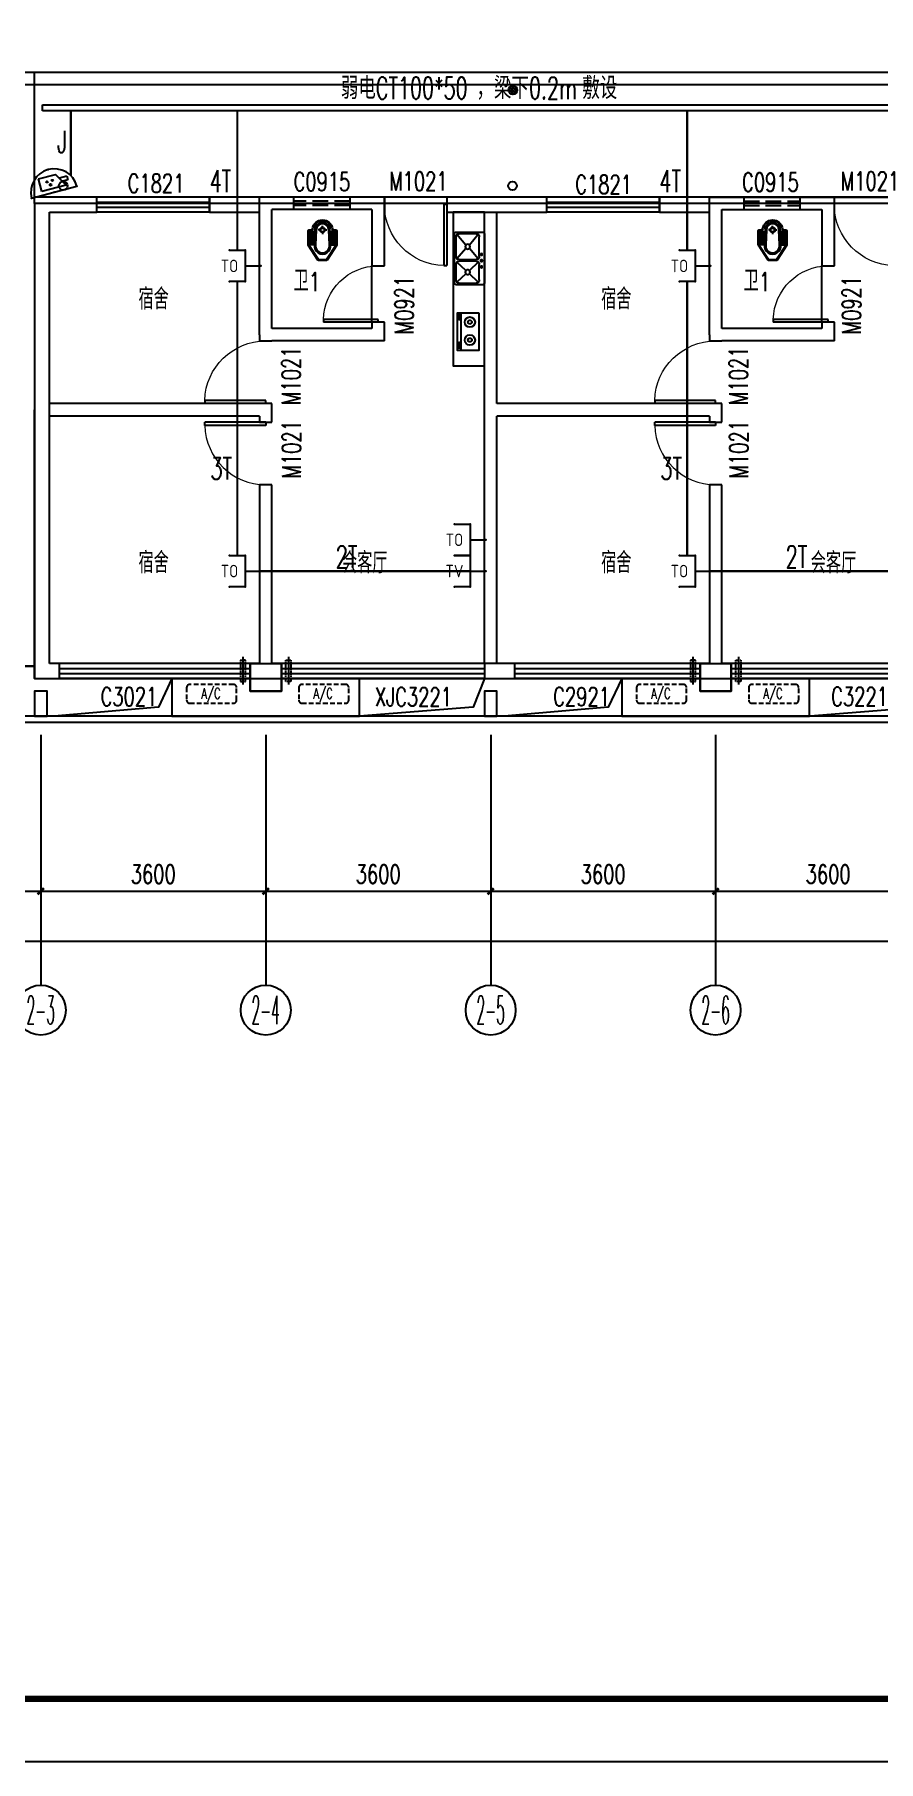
# Model space of a CAD drawing. Extents: x -9422388 to 15610651, y -1992469 to 953794.
# Drawn here: x -2758114 to -2744607, y -380398 to -352783 of the extents above; entities that cross this region are included whole.
import ezdxf
from ezdxf.enums import TextEntityAlignment as Align

# ---------------------------------------------------------------- set-up
doc = ezdxf.new("R2010")
doc.units = 0
doc.header["$LTSCALE"] = 1000
for name, pattern in [('( Hidden )', [0.375, 0.25, -0.125]), ('ACAD_ISO04W100', [30, 24, -3, 0, -3]), ('DASH', [0.35, 0.25, -0.1])]:
    doc.linetypes.add(name, pattern=pattern)
for name, color, linetype in [('A-FLOR-HVAC', 4, 'Continuous'), ('A-FLOR-OTHER2-ON', 83, 'Continuous'), ('AXIS_TEXT', 7, 'Continuous'), ('CABLETRAY_PDS', 5, 'Continuous'), ('EQUIP-安防', 3, 'Continuous'), ('EQUIP-通讯', 3, 'Continuous'), ('PUB_TITLE', 4, 'Continuous'), ('TEL_TEXT', 7, 'Continuous'), ('WINDOW_TEXT', 7, 'Continuous'), ('WIRE-通讯', 4, 'Continuous'), ('厨具', 4, 'Continuous'), ('洁具', 253, 'Continuous')]:
    doc.layers.add(name, color=color, linetype=linetype)
doc.styles.add('_TCH_AXIS', font='COMPLEX', dxfattribs={"bigfont": 'GBCBIG'})
doc.styles.add('_TCH_DIM', font='SIMPLEX', dxfattribs={"bigfont": 'GBCBIG'})
doc.styles.add('_TCH_DIM_T3', font='SIMPLEX', dxfattribs={"width": 0.705882, "bigfont": 'GBCBIG'})
doc.styles.add('_TCH_WINDOW', font='SIMPLEX', dxfattribs={"height": 3.5, "bigfont": 'GBCBIG'})
doc.styles.add('_TEL_ATTDEF', font='GBENOR', dxfattribs={"width": 0.8, "height": 3, "bigfont": 'GBCBIG'})
doc.styles.add('_TEL_DIM', font='SIMPLEX', dxfattribs={"width": 0.8, "height": 3.5, "bigfont": 'HZTXT'})
doc.styles.add('COMPLEX', font='COMPLEX')
doc.dimstyles.new('_TCH_ARCH&&100', dxfattribs={"dimtxt": 297.5, "dimasz": 100, "dimexe": 250, "dimexo": 300, "dimgap": 126.25, "dimtad": 1, "dimdec": 0, "dimzin": 0, "dimdsep": 46, "dimtxsty": '_TCH_DIM_T3', "dimblk": 'ARCHTICK', "dimcen": 0.09, "dimclrt": 7, "dimazin": 2, "dimtfac": 1, "dimtdec": 0, "dimtix": 1, "dimtmove": 2, "dimatfit": 3, "dimfxl": 0, "dimtolj": 1, "dimtzin": 0, "dimarcsym": 0})

# ---------------------------------------------------------------- blocks, each defined once
blk = doc.blocks.new('$plan$00002871')
at = {"layer": '洁具', "color": 0}
for p, q in [((-15, -490), (-67, -490)), ((0, -475), (0, -423)), ((0, -505), (0, -557)), ((15, -490), (67, -490))]:
    blk.add_line(p, q, dxfattribs=at)
for points in [[(159, -508, -0.88995), (-159, -508, 0.380538), (-179, -491), (-210, -491, -0.414214), (-230, -471), (-230, -258, -0.144595), (-227, -247), (-73, -9, -0.254383), (-56, 0), (56, 0, -0.254383), (73, -9), (227, -247, -0.144595), (230, -258), (230, -471, -0.414214), (210, -491), (179, -491, 0.380538)], [(-149, -264, 1), (-149, -252), (-207, -252, 1), (-207, -264)], [(-148, -287, 1), (-148, -275), (-207, -275, 1), (-207, -287)], [(-149, -263, 1), (-149, -253), (-207, -253, 1), (-207, -263)], [(120, -491), (130, -252, 1.134994), (-130, -252), (-120, -491, 0.992594)], [(105, -490), (115, -251, 1.141146), (-115, -251), (-105, -490, 0.994896)], [(100, -490), (110, -251, 1.143479), (-110, -251), (-100, -490, 0.995777)], [(148, -287, -1), (148, -275), (207, -275, -1), (207, -287)], [(149, -264, -1), (149, -252), (207, -252, -1), (207, -264)], [(149, -263, -1), (149, -253), (207, -253, -1), (207, -263)], [(-147, -307, 1), (-147, -295), (-207, -295, 1), (-207, -307)], [(-146, -330, 1), (-146, -319), (-207, -319, 1), (-207, -330)], [(-146, -352, 1), (-146, -341), (-207, -341, 1), (-207, -352)], [(-145, -376, 1), (-145, -364), (-207, -364, 1), (-207, -376)], [(-144, -399, 1), (-144, -388), (-207, -388, 1), (-207, -399)], [(-143, -423, 1), (-143, -411), (-207, -411, 1), (-207, -423)], [(-141, -444, 1), (-141, -432), (-207, -432, 1), (-207, -444)], [(-141, -464, 1), (-141, -453), (-207, -453, 1), (-207, -464)], [(-148, -286, 1), (-148, -276), (-207, -276, 1), (-207, -286)], [(-147, -306, 1), (-147, -296), (-207, -296, 1), (-207, -306)], [(-146, -329, 1), (-146, -320), (-207, -320, 1), (-207, -329)], [(-146, -351, 1), (-146, -342), (-207, -342, 1), (-207, -351)], [(-145, -375, 1), (-145, -365), (-207, -365, 1), (-207, -375)], [(-144, -398, 1), (-144, -389), (-207, -389, 1), (-207, -398)], [(-143, -422, 1), (-143, -412), (-207, -412, 1), (-207, -422)], [(-141, -443, 1), (-141, -433), (-207, -433, 1), (-207, -443)], [(-141, -463, 1), (-141, -454), (-207, -454, 1), (-207, -463)], [(141, -444, -1), (141, -432), (207, -432, -1), (207, -444)], [(141, -464, -1), (141, -453), (207, -453, -1), (207, -464)], [(141, -443, -1), (141, -433), (207, -433, -1), (207, -443)], [(141, -463, -1), (141, -454), (207, -454, -1), (207, -463)], [(143, -423, -1), (143, -411), (207, -411, -1), (207, -423)], [(144, -399, -1), (144, -388), (207, -388, -1), (207, -399)], [(143, -422, -1), (143, -412), (207, -412, -1), (207, -422)], [(145, -376, -1), (145, -364), (207, -364, -1), (207, -376)], [(144, -398, -1), (144, -389), (207, -389, -1), (207, -398)], [(146, -352, -1), (146, -341), (207, -341, -1), (207, -352)], [(145, -375, -1), (145, -365), (207, -365, -1), (207, -375)], [(146, -330, -1), (146, -319), (207, -319, -1), (207, -330)], [(146, -351, -1), (146, -342), (207, -342, -1), (207, -351)], [(147, -307, -1), (147, -295), (207, -295, -1), (207, -307)], [(146, -329, -1), (146, -320), (207, -320, -1), (207, -329)], [(148, -286, -1), (148, -276), (207, -276, -1), (207, -286)], [(147, -306, -1), (147, -296), (207, -296, -1), (207, -306)]]:
    blk.add_lwpolyline(points, format="xyb", close=True, dxfattribs=at)
blk.add_lwpolyline([(-149, -507, 0.380538), (-179, -481), (-210, -481, -0.414214), (-220, -471), (-220, -258, -0.144595), (-218, -253), (-64, -15, -0.254383), (-56, -10), (56, -10, -0.254383), (64, -15), (218, -253, -0.144595), (220, -258), (220, -471, -0.414214), (210, -481), (179, -481, 0.380538), (149, -507, 0.380538)], format="xyb", dxfattribs=at)
for radius in [40, 31.7]:
    blk.add_circle((0, -490), radius, dxfattribs=at)
blk.add_arc((0, -490), 150, 186.665, 353.335, dxfattribs=at)
blk = doc.blocks.new('KTWJ1')
at = {"layer": 'A-FLOR-HVAC', "color": 0, "linetype": '( Hidden )', "ltscale": 0.3}
blk.add_lwpolyline([(152982, -14209, 0.414214), (153032, -14259), (153732, -14259, 0.414214), (153782, -14209), (153782, -14009, 0.414214), (153732, -13959), (153032, -13959, 0.414214), (152982, -14009)], format="xyb", close=True, dxfattribs=at)
at = {"layer": 'A-FLOR-HVAC', "color": 0, "style": '_TCH_WINDOW', "width": 0.705882}
blk.add_text('A/C', height=170, dxfattribs=at).set_placement((153214, -14188))
blk = doc.blocks.new('A$C0CF77FE4')
at = {"layer": 'A-FLOR-OTHER2-ON', "color": 0, "linetype": 'ACAD_ISO04W100', "ltscale": 5}
blk.add_line((40, 440), (40, 0), dxfattribs=at)
at = {"layer": 'A-FLOR-OTHER2-ON', "color": 0, "linetype": 'DASH', "ltscale": 0.1}
blk.add_lwpolyline([(0, 390), (80, 390), (80, 50), (0, 50)], close=True, dxfattribs=at)
blk = doc.blocks.new('$plan$00002777')
at = {"layer": '厨具', "color": 0}
for p, q in [((-300, -284), (300, -284)), ((-267, -307), (-267, -318)), ((-257, -316), (-257, -333)), ((-192, -316), (-257, -316)), ((-257, -333), (-192, -333)), ((-192, -333), (-192, -316)), ((-176, -308), (-176, -318)), ((192, -308), (192, -318)), ((208, -316), (273, -316)), ((208, -333), (208, -316)), ((273, -333), (208, -333)), ((273, -316), (273, -333)), ((284, -307), (284, -318))]:
    blk.add_line(p, q, dxfattribs=at)
blk.add_lwpolyline([(300, 0), (-300, 0), (-300, -340), (300, -340)], close=True, dxfattribs=at)
for points in [[(-176, -308, 0.259034), (-178, -304, 0.076276), (-189, -299, 0.036515), (-203, -297, 0.026615), (-221, -296, 0.026615), (-240, -297, 0.036515), (-254, -299, 0.076276), (-265, -304, 0.259034), (-267, -308, 0.078462), (-267, -309, 0.056762)], [(-176, -318, 0.259034), (-178, -315, 0.076276), (-189, -310, 0.036515), (-203, -307, 0.026615), (-221, -306, 0.026615), (-240, -307, 0.036515), (-254, -310, 0.076276), (-265, -315, 0.259034), (-267, -318, 0.259034), (-265, -322, 0.056762), (-257, -326, 0.036515)], [(-192, -327, 0.008736), (-189, -327, 0.076276), (-178, -322, 0.259034), (-176, -318, 0.259034)], [(192, -308, -0.259034), (194, -304, -0.076276), (205, -299, -0.036515), (219, -297, -0.026615), (238, -296, -0.026615), (257, -297, -0.036515), (270, -299, -0.076276), (282, -304, -0.259034), (284, -308, -0.078462), (283, -309, -0.056762)], [(192, -318, -0.259034), (194, -315, -0.076276), (205, -310, -0.036515), (219, -307, -0.026615), (238, -306, -0.026615), (257, -307, -0.036515), (270, -310, -0.076276), (282, -315, -0.259034), (284, -318, -0.259034), (282, -322, -0.056762), (273, -326, -0.036515)], [(208, -327, -0.008736), (205, -327, -0.076276), (194, -322, -0.259034), (192, -318, -0.259034)]]:
    blk.add_lwpolyline(points, format="xyb", dxfattribs=at)
for centre, radius, start, end in [((-135, -143), 82.5, 0.964, 0), ((-135, -143), 31.6, 0.6532, 0), ((151, -143), 82.5, 180, 179.036), ((151, -143), 31.6, 180, 179.3468)]:
    blk.add_arc(centre, radius, start, end, dxfattribs=at)
blk = doc.blocks.new('$DorLib2D$00000001')
at = {"color": 0}
for p, q in [((0.45, 0.975), (0.5, 0.975)), ((0.45, 0), (0.45, 0.975)), ((0.5, 0), (0.5, 0.975)), ((0.5, 0), (0.45, 0))]:
    blk.add_line(p, q, dxfattribs=at)
at = {"color": 0, "lineweight": 13}
blk.add_arc((0.475, 0), 0.975, 91.4693, 180, dxfattribs=at)
blk = doc.blocks.new('$TCHSYS$WIN2D')
at = {"color": 0}
for p, q in [((-0.5, 0.5), (0.5, 0.5)), ((-0.5, 0.5), (-0.5, -0.5)), ((0.5, 0.5), (0.5, -0.5)), ((0.5, 0.1667), (-0.5, 0.1667)), ((0.5, -0.1667), (-0.5, -0.1667)), ((-0.5, -0.5), (0.5, -0.5))]:
    blk.add_line(p, q, dxfattribs=at)
blk = doc.blocks.new('_ArchTick')
at = {"color": 0, "linetype": 'ByBlock', "const_width": 0.4}
blk.add_lwpolyline([(-0.5, -0.5), (0.5, 0.5)], dxfattribs=at)
blk = doc.blocks.new('*D2887')
at = {"color": 0, "lineweight": -2, "transparency": 16777216}
for p, q in [((1579630, -199693), (1579630, -202943)), ((1646450, -199693), (1646450, -202943)), ((1579630, -202693), (1646450, -202693))]:
    blk.add_line(p, q, dxfattribs=at)
at = {"layer": 'Defpoints', "color": 0, "transparency": 16777216}
for p in [(1579630, -199393), (1646450, -199393), (1646450, -202693)]:
    blk.add_point(p, dxfattribs=at)
at = {"color": 0, "lineweight": -2, "transparency": 16777216, "xscale": 100, "yscale": 100, "zscale": 100, "rotation": 180}
blk.add_blockref('_ArchTick', (1579630, -202693), dxfattribs=at)
at = {"color": 0, "lineweight": -2, "transparency": 16777216, "xscale": 100, "yscale": 100, "zscale": 100}
blk.add_blockref('_ArchTick', (1646450, -202693), dxfattribs=at)
at = {"color": 7, "transparency": 16777216, "insert": (1613040, -202418), "char_height": 297.5, "attachment_point": 5, "style": '_TCH_DIM_T3'}
blk.add_mtext('\\A1;66820', dxfattribs=at)
blk = doc.blocks.new('*D2889')
at = {"color": 0, "lineweight": -2, "transparency": 16777216}
for p, q in [((1586830, -199693), (1586830, -202143)), ((1594030, -199693), (1594030, -202143)), ((1586830, -201893), (1594030, -201893))]:
    blk.add_line(p, q, dxfattribs=at)
at = {"layer": 'Defpoints', "color": 0, "transparency": 16777216}
for p in [(1586830, -199393), (1594030, -199393), (1594030, -201893)]:
    blk.add_point(p, dxfattribs=at)
at = {"color": 0, "lineweight": -2, "transparency": 16777216, "xscale": 100, "yscale": 100, "zscale": 100, "rotation": 180}
blk.add_blockref('_ArchTick', (1586830, -201893), dxfattribs=at)
at = {"color": 0, "lineweight": -2, "transparency": 16777216, "xscale": 100, "yscale": 100, "zscale": 100}
blk.add_blockref('_ArchTick', (1594030, -201893), dxfattribs=at)
at = {"color": 7, "transparency": 16777216, "insert": (1590430, -201618), "char_height": 297.5, "attachment_point": 5, "style": '_TCH_DIM_T3'}
blk.add_mtext('\\A1;7200', dxfattribs=at)
blk = doc.blocks.new('*D2890')
at = {"color": 0, "lineweight": -2, "transparency": 16777216}
for p, q in [((1594030, -199693), (1594030, -202143)), ((1597630, -199693), (1597630, -202143)), ((1594030, -201893), (1597630, -201893))]:
    blk.add_line(p, q, dxfattribs=at)
at = {"layer": 'Defpoints', "color": 0, "transparency": 16777216}
for p in [(1594030, -199393), (1597630, -199393), (1597630, -201893)]:
    blk.add_point(p, dxfattribs=at)
at = {"color": 0, "lineweight": -2, "transparency": 16777216, "xscale": 100, "yscale": 100, "zscale": 100, "rotation": 180}
blk.add_blockref('_ArchTick', (1594030, -201893), dxfattribs=at)
at = {"color": 0, "lineweight": -2, "transparency": 16777216, "xscale": 100, "yscale": 100, "zscale": 100}
blk.add_blockref('_ArchTick', (1597630, -201893), dxfattribs=at)
at = {"color": 7, "transparency": 16777216, "insert": (1595830, -201618), "char_height": 297.5, "attachment_point": 5, "style": '_TCH_DIM_T3'}
blk.add_mtext('\\A1;3600', dxfattribs=at)
blk = doc.blocks.new('*D2891')
at = {"color": 0, "lineweight": -2, "transparency": 16777216}
for p, q in [((1597630, -199693), (1597630, -202143)), ((1601230, -199693), (1601230, -202143)), ((1597630, -201893), (1601230, -201893))]:
    blk.add_line(p, q, dxfattribs=at)
at = {"layer": 'Defpoints', "color": 0, "transparency": 16777216}
for p in [(1597630, -199393), (1601230, -199393), (1601230, -201893)]:
    blk.add_point(p, dxfattribs=at)
at = {"color": 0, "lineweight": -2, "transparency": 16777216, "xscale": 100, "yscale": 100, "zscale": 100, "rotation": 180}
blk.add_blockref('_ArchTick', (1597630, -201893), dxfattribs=at)
at = {"color": 0, "lineweight": -2, "transparency": 16777216, "xscale": 100, "yscale": 100, "zscale": 100}
blk.add_blockref('_ArchTick', (1601230, -201893), dxfattribs=at)
at = {"color": 7, "transparency": 16777216, "insert": (1599430, -201618), "char_height": 297.5, "attachment_point": 5, "style": '_TCH_DIM_T3'}
blk.add_mtext('\\A1;3600', dxfattribs=at)
blk = doc.blocks.new('*D2892')
at = {"color": 0, "lineweight": -2, "transparency": 16777216}
for p, q in [((1601230, -199693), (1601230, -202143)), ((1604830, -199693), (1604830, -202143)), ((1601230, -201893), (1604830, -201893))]:
    blk.add_line(p, q, dxfattribs=at)
at = {"layer": 'Defpoints', "color": 0, "transparency": 16777216}
for p in [(1601230, -199393), (1604830, -199393), (1604830, -201893)]:
    blk.add_point(p, dxfattribs=at)
at = {"color": 0, "lineweight": -2, "transparency": 16777216, "xscale": 100, "yscale": 100, "zscale": 100, "rotation": 180}
blk.add_blockref('_ArchTick', (1601230, -201893), dxfattribs=at)
at = {"color": 0, "lineweight": -2, "transparency": 16777216, "xscale": 100, "yscale": 100, "zscale": 100}
blk.add_blockref('_ArchTick', (1604830, -201893), dxfattribs=at)
at = {"color": 7, "transparency": 16777216, "insert": (1603030, -201618), "char_height": 297.5, "attachment_point": 5, "style": '_TCH_DIM_T3'}
blk.add_mtext('\\A1;3600', dxfattribs=at)
blk = doc.blocks.new('*D2893')
at = {"color": 0, "lineweight": -2, "transparency": 16777216}
for p, q in [((1604830, -199693), (1604830, -202143)), ((1608430, -199693), (1608430, -202143)), ((1604830, -201893), (1608430, -201893))]:
    blk.add_line(p, q, dxfattribs=at)
at = {"layer": 'Defpoints', "color": 0, "transparency": 16777216}
for p in [(1604830, -199393), (1608430, -199393), (1608430, -201893)]:
    blk.add_point(p, dxfattribs=at)
at = {"color": 0, "lineweight": -2, "transparency": 16777216, "xscale": 100, "yscale": 100, "zscale": 100, "rotation": 180}
blk.add_blockref('_ArchTick', (1604830, -201893), dxfattribs=at)
at = {"color": 0, "lineweight": -2, "transparency": 16777216, "xscale": 100, "yscale": 100, "zscale": 100}
blk.add_blockref('_ArchTick', (1608430, -201893), dxfattribs=at)
at = {"color": 7, "transparency": 16777216, "insert": (1606630, -201618), "char_height": 297.5, "attachment_point": 5, "style": '_TCH_DIM_T3'}
blk.add_mtext('\\A1;3600', dxfattribs=at)
blk = doc.blocks.new('_AXISO')
at = {"color": 0}
blk.add_circle((0, 0), 0.5, dxfattribs=at)
at = {"layer": 'AXIS_TEXT', "color": 0, "style": 'COMPLEX', "width": 1.041667}
blk.add_attdef('A', text='', height=0.56, dxfattribs=at).set_placement((-0.25, -0.28), (0.25, -0.28), align=Align.FIT)
blk = doc.blocks.new('$plan$00002763')
at = {"layer": '洁具', "color": 0}
for p, q in [((-395, -405), (-395, -132)), ((-381, -98), (-246, -241)), ((-345, -82), (-95, -82)), ((-59, -98), (-194, -241)), ((-45, -132), (-45, -405)), ((-20, -405), (-20, -132)), ((-6, -98), (161, -241)), ((30, -82), (345, -82)), ((381, -98), (214, -241)), ((395, -132), (395, -405)), ((-246, -297), (-381, -440)), ((-95, -455), (-345, -455)), ((-194, -297), (-59, -440)), ((161, -297), (-6, -440)), ((345, -455), (30, -455)), ((214, -297), (381, -440))]:
    blk.add_line(p, q, dxfattribs=at)
blk.add_lwpolyline([(-420, -25), (-420, -455, 0.200464), (-413, -473, 0.197353), (-395, -480), (395, -480, 0.19737), (413, -473, 0.200447), (420, -455), (420, -25, 0.200464), (413, -7, 0.197353), (395, 0), (-395, 0, 0.19737), (-413, -7, 0.200447), (-420, -25)], format="xyb", close=True, dxfattribs=at)
for centre, major_axis, start_param, end_param in [((-345, -132), (-50, 0), -1.570796, 0), ((-220, -269), (-38.6, 0), 3.141593, 9.424778), ((-136, -48), (-14.2, 0), 3.141593, 9.424778), ((-95, -132), (-50, 0), 3.141593, 4.712389), ((-36, -48), (-15.1, 0), 3.141593, 9.424778), ((30, -132), (-50, 0), -1.570796, 0), ((64, -48), (-14.2, 0), 3.141593, 9.424778), ((188, -269), (-38.6, 0), 3.141593, 9.424778), ((345, -132), (-50, 0), 3.141593, 4.712389), ((-345, -405), (50, 0), 3.141593, 4.712389), ((-95, -405), (50, 0), 4.712389, 6.283185), ((30, -405), (50, 0), 3.141593, 4.712389), ((345, -405), (50, 0), 4.712389, 6.283185)]:
    blk.add_ellipse(centre, major_axis=major_axis, ratio=0.9938, start_param=start_param, end_param=end_param, dxfattribs=at)
blk = doc.blocks.new('$equip$00002353')
for p, q in [((0.75, 0), (-0.75, 0)), ((-0.517, -0.393), (-0.517, -0.273)), ((-0.517, -0.273), (-0.341, -0.273)), ((-0.517, -0.393), (-0.273, -0.393)), ((-0.427, -0.123), (0.383, -0.123)), ((-0.427, -0.123), (-0.187, -0.543)), ((0.383, -0.543), (-0.187, -0.543)), ((0.383, -0.123), (0.383, -0.543))]:
    blk.add_line(p, q)
at = {"const_width": 0.04}
for points in [[(-0.75, 0), (-0.779, 0)], [(0.75, 0), (0.779, 0)]]:
    blk.add_lwpolyline(points, dxfattribs=at)
blk.add_lwpolyline([(0.75, 0, -1), (-0.75, 0), (0.75, 0), (0.75, 0, -1), (-0.75, 0, -1.517539)], format="xyb", dxfattribs=at)
for centre, radius in [((-0.038, -0.38), 0.024), ((0.052, -0.26), 0.03), ((0.142, -0.38), 0.024)]:
    blk.add_circle(centre, radius)
blk.add_arc((0, 0), 0.75, 180, 0)
for p in [(-0.75, 0), (0, 0), (0.75, 0), (0, -0.75)]:
    blk.add_point(p)
for points in [[(-0.059, -0.368), (-0.017, -0.368), (-0.062, -0.38), (-0.014, -0.38)], [(-0.059, -0.392), (-0.017, -0.392), (-0.062, -0.38), (-0.014, -0.38)], [(-0.05, -0.359), (-0.026, -0.359), (-0.059, -0.368), (-0.017, -0.368)], [(-0.05, -0.401), (-0.026, -0.401), (-0.059, -0.392), (-0.017, -0.392)], [(-0.038, -0.356), (-0.038, -0.356), (-0.05, -0.359), (-0.026, -0.359)], [(-0.038, -0.404), (-0.038, -0.404), (-0.05, -0.401), (-0.026, -0.401)], [(0.026, -0.245), (0.078, -0.245), (0.022, -0.26), (0.082, -0.26)], [(0.026, -0.275), (0.078, -0.275), (0.022, -0.26), (0.082, -0.26)], [(0.037, -0.234), (0.067, -0.234), (0.026, -0.245), (0.078, -0.245)], [(0.037, -0.286), (0.067, -0.286), (0.026, -0.275), (0.078, -0.275)], [(0.052, -0.23), (0.052, -0.23), (0.037, -0.234), (0.067, -0.234)], [(0.052, -0.29), (0.052, -0.29), (0.037, -0.286), (0.067, -0.286)], [(0.121, -0.368), (0.163, -0.368), (0.118, -0.38), (0.166, -0.38)], [(0.121, -0.392), (0.163, -0.392), (0.118, -0.38), (0.166, -0.38)], [(0.13, -0.359), (0.154, -0.359), (0.121, -0.368), (0.163, -0.368)], [(0.13, -0.401), (0.154, -0.401), (0.121, -0.392), (0.163, -0.392)], [(0.142, -0.356), (0.142, -0.356), (0.13, -0.359), (0.154, -0.359)], [(0.142, -0.404), (0.142, -0.404), (0.13, -0.401), (0.154, -0.401)]]:
    blk.add_solid(points)
at = {"color": 7, "style": '_TEL_DIM', "flags": 1}
blk.add_attdef('A', text='', height=0.00002, dxfattribs=at).set_placement((0, 0), align=Align.MIDDLE_CENTER)
blk = doc.blocks.new('$equip$00001847')
for p, q in [((-0.5, 0.499), (-0.5, 0.999)), ((0.5, 0.999), (0.5, 0.499)), ((0.5, 0.499), (-0.5, 0.499)), ((0, 0.5), (0, 0))]:
    blk.add_line(p, q)
for p in [(-0.5, 0.999), (0.5, 0.999), (-0.5, 0.499), (0, 0), (0.5, 0.499)]:
    blk.add_point(p)
at = {"color": 7, "style": '_TEL_DIM'}
blk.add_attdef('$TEXT$', text='', height=0.4, dxfattribs=at).set_placement((0, 0.999), align=Align.MIDDLE_CENTER)
at = {"color": 7, "style": '_TEL_DIM', "flags": 1}
blk.add_attdef('A', text='', height=0.00002, dxfattribs=at).set_placement((0, 0), align=Align.MIDDLE_CENTER)
blk = doc.blocks.new('$equip$00001802')
for p, q in [((-0.5, 0.499), (-0.5, 0.999)), ((0.5, 0.999), (0.5, 0.499)), ((0.5, 0.499), (-0.5, 0.499)), ((0, 0.5), (0, 0))]:
    blk.add_line(p, q)
for p in [(-0.5, 0.999), (0.5, 0.999), (-0.5, 0.499), (0, 0), (0.5, 0.499)]:
    blk.add_point(p)
at = {"color": 7, "style": '_TEL_DIM'}
blk.add_attdef('$TEXT$', text='', height=0.4, dxfattribs=at).set_placement((0, 0.999), align=Align.MIDDLE_CENTER)
at = {"color": 7, "style": '_TEL_DIM', "flags": 1}
blk.add_attdef('A', text='', height=0.00002, dxfattribs=at).set_placement((0, 0), align=Align.MIDDLE_CENTER)
blk = doc.blocks.new('542523')
h = blk.add_hatch()
h.set_pattern_fill('ANSI37', color=8, scale=20)
h.set_pattern_definition([(45, (547278.676, 194924.172), (-22.4506403, 22.4506403), []), (135, (547278.676, 194924.172), (-22.4506403, -22.4506403), [])])
edge = h.paths.add_edge_path()
edge.add_arc((1601586.1, -189080.4), 70, 0, 360)
at = {"color": 8}
for p, q in [((1579529.8, -188792.6), (1622929.8, -188792.5)), ((1593929.8, -188792.6), (1636422.2, -188792.5)), ((1593929.8, -190892.6), (1593929.8, -188792.6)), ((1579729.8, -188992.6), (1622929.8, -188992.5)), ((1594929.8, -190792.6), (1593929.8, -190792.6)), ((1594929.8, -191032.6), (1594929.8, -190792.6)), ((1597529.8, -190792.6), (1596729.8, -190792.6)), ((1596729.8, -190792.6), (1596729.8, -191032.6)), ((1597529.8, -192992.6), (1597529.8, -190792.6)), ((1599529.8, -190792.6), (1597529.8, -190792.6)), ((1599529.8, -190792.6), (1599529.8, -191032.6)), ((1600529.8, -190792.6), (1599529.8, -190792.6)), ((1599529.8, -191892.6), (1599529.8, -190792.6)), ((1601229.8, -190792.6), (1600529.8, -190792.6)), ((1600529.8, -190792.6), (1600529.8, -191032.6)), ((1602129.8, -190792.6), (1601229.8, -190792.6)), ((1602129.8, -191032.6), (1602129.8, -190792.6)), ((1604729.8, -190792.6), (1603929.8, -190792.6)), ((1603929.8, -190792.6), (1603929.8, -191032.6)), ((1604729.8, -190792.6), (1606729.8, -190792.6)), ((1604729.8, -192992.6), (1604729.8, -190792.6)), ((1606729.8, -190792.6), (1607729.8, -190792.6)), ((1606729.8, -191892.6), (1606729.8, -190792.6)), ((1606729.8, -191032.6), (1606729.8, -190792.6)), ((1639742.7, -190892.6), (1593929.8, -190892.6)), ((1594169.8, -194192.6), (1594169.8, -191032.6)), ((1594169.8, -191032.6), (1594929.8, -191032.6)), ((1596729.8, -191032.6), (1597529.8, -191032.6)), ((1597729.8, -192892.6), (1597729.8, -190992.6)), ((1599329.8, -190992.6), (1597729.8, -190992.6)), ((1599329.8, -190992.6), (1599329.8, -191892.6)), ((1600529.8, -191032.6), (1601229.8, -191032.6)), ((1601129.8, -194192.6), (1601129.8, -191032.6)), ((1601229.8, -191032.6), (1602129.8, -191032.6)), ((1601329.8, -194092.6), (1601329.8, -191032.6)), ((1603929.8, -191032.6), (1604729.8, -191032.6)), ((1604929.8, -190992.6), (1606529.8, -190992.6)), ((1604929.8, -192892.6), (1604929.8, -190992.6)), ((1606529.8, -190992.6), (1606529.8, -191892.6)), ((1599329.8, -191892.6), (1599529.8, -191892.6)), ((1599329.8, -192792.6), (1599329.8, -191892.6)), ((1606529.8, -191892.6), (1606729.8, -191892.6)), ((1606529.8, -192792.6), (1606529.8, -191892.6)), ((1597529.8, -192992.6), (1597529.8, -193092.6)), ((1599329.8, -192892.6), (1597729.8, -192892.6)), ((1599529.8, -192792.6), (1599329.8, -192792.6)), ((1599329.8, -192792.6), (1599329.8, -192892.6)), ((1599529.8, -193092.6), (1599529.8, -192792.6)), ((1604729.8, -192992.6), (1604729.8, -193092.6)), ((1606529.8, -192892.6), (1604929.8, -192892.6)), ((1606729.8, -192792.6), (1606529.8, -192792.6)), ((1606529.8, -192792.6), (1606529.8, -192892.6)), ((1606729.8, -193092.6), (1606729.8, -192792.6)), ((1597529.8, -193092.6), (1597729.8, -193092.6)), ((1599529.8, -193092.6), (1597729.8, -193092.6)), ((1604729.8, -193092.6), (1604929.8, -193092.6)), ((1606729.8, -193092.6), (1604929.8, -193092.6)), ((1597529.8, -194092.6), (1594169.8, -194092.6)), ((1597729.8, -194092.6), (1597529.8, -194092.6)), ((1597729.8, -194192.6), (1597729.8, -194092.6)), ((1604729.8, -194092.6), (1601329.8, -194092.6)), ((1604929.8, -194092.6), (1604729.8, -194092.6)), ((1604929.8, -194192.6), (1604929.8, -194092.6)), ((1593929.8, -198492.6), (1593929.8, -194192.6)), ((1594169.8, -198252.6), (1594169.8, -194192.6)), ((1597529.8, -194292.6), (1594169.8, -194292.6)), ((1597529.8, -194292.6), (1597529.8, -194392.6)), ((1597529.8, -194392.6), (1597729.8, -194392.6)), ((1597729.8, -194392.6), (1597729.8, -194192.6)), ((1601129.8, -198252.6), (1601129.8, -194192.6)), ((1601329.8, -198252.6), (1601329.8, -194292.6)), ((1604729.8, -194292.6), (1601329.8, -194292.6)), ((1604729.8, -194292.6), (1604729.8, -194392.6)), ((1604729.8, -194392.6), (1604929.8, -194392.6)), ((1604929.8, -194392.6), (1604929.8, -194192.6)), ((1597729.8, -195392.6), (1597529.8, -195392.6)), ((1597529.8, -195392.6), (1597529.8, -198252.6)), ((1597729.8, -198252.6), (1597729.8, -195392.6)), ((1604929.8, -195392.6), (1604729.8, -195392.6)), ((1604729.8, -195392.6), (1604729.8, -198252.6)), ((1604929.8, -198252.6), (1604929.8, -195392.6)), ((1594329.8, -198252.6), (1594169.8, -198252.6)), ((1594329.8, -198492.6), (1594329.8, -198252.6)), ((1597529.8, -198252.6), (1597379.8, -198252.6)), ((1597379.8, -198252.6), (1597379.8, -198692.6)), ((1597879.8, -198252.6), (1597729.8, -198252.6)), ((1597879.8, -198692.6), (1597879.8, -198252.6)), ((1601229.8, -198252.6), (1601129.8, -198252.6)), ((1601129.8, -198252.6), (1601129.8, -198492.6)), ((1601616.8, -198252.6), (1601229.8, -198252.6)), ((1601616.8, -198492.6), (1601616.8, -198252.6)), ((1604729.8, -198252.6), (1604579.8, -198252.6)), ((1604579.8, -198252.6), (1604579.8, -198692.6)), ((1605079.8, -198252.6), (1604929.8, -198252.6)), ((1605079.8, -198692.6), (1605079.8, -198252.6)), ((1579729.8, -198292.6), (1593929.8, -198292.6)), ((1593929.8, -198492.6), (1594329.8, -198492.6)), ((1601129.8, -198492.6), (1601229.8, -198492.6)), ((1601229.8, -198492.6), (1601616.8, -198492.6)), ((1597379.8, -198692.6), (1597879.8, -198692.6)), ((1604579.8, -198692.6), (1605079.8, -198692.6)), ((1594029.8, -199392.6), (1594029.8, -203392.6)), ((1597629.8, -199392.6), (1597629.8, -203392.6)), ((1601229.8, -199392.6), (1601229.8, -203392.6)), ((1604829.8, -199392.6), (1604829.8, -203392.6))]:
    blk.add_line(p, q, dxfattribs=at)
at = {"color": 8, "linetype": 'DASH'}
for p, q in [((1598079.8, -190992.6, 900), (1598079.8, -190792.6, 900)), ((1598979.8, -190992.6, 900), (1598979.8, -190792.6, 900)), ((1605279.8, -190792.6, 900), (1605279.8, -190992.6, 900)), ((1606179.8, -190792.6, 900), (1606179.8, -190992.6, 900)), ((1598979.8, -190859.2, 900), (1598079.8, -190859.2, 900)), ((1598979.8, -190925.9, 900), (1598079.8, -190925.9, 900)), ((1605279.8, -190859.2, 900), (1606179.8, -190859.2, 900)), ((1605279.8, -190925.9, 900), (1606179.8, -190925.9, 900))]:
    blk.add_line(p, q, dxfattribs=at)
at = {"color": 8}
for points in [[(1629019.7, -172945.8), (1629019.7, -172945.8, -0.4142136), (1629241, -171980.9), (1636189.1, -167626.1, -0.4142136), (1638256.7, -168100.5), (1651526.9, -189272.8, -0.2728148), (1651568.4, -190795.7), (1647349.6, -198418.9, -0.2728148), (1646037.2, -199192.6), (1580429.8, -199192.6, -0.4142134), (1578829.8, -197592.6), (1578829.8, -189492.6, -0.4142137), (1579529.8, -188792.6), (1579529.8, -188792.6)], [(1622929.8, -199092.6), (1580429.8, -199092.6, -0.4142134), (1578929.8, -197592.6), (1578929.8, -189492.6, -0.4142137), (1579529.8, -188892.6), (1579529.8, -188892.6)]]:
    blk.add_lwpolyline(points, format="xyb", dxfattribs=at)
for points in [[(1593929.8, -190892.6), (1593929.8, -198492.6), (1646508.8, -198492.6), (1651184.3, -190044.2), (1637238.7, -167794.3), (1630799.1, -171830.5), (1641151.3, -188347.3), (1639742.7, -190892.6)], [(1601129.8, -191032.6), (1600629.8, -191032.6), (1600629.8, -193492.6), (1601129.8, -193492.6)], [(1597379.8, -198252.6), (1597879.8, -198252.6), (1597879.8, -198692.6), (1597379.8, -198692.6)], [(1604579.8, -198252.6), (1605079.8, -198252.6), (1605079.8, -198692.6), (1604579.8, -198692.6)], [(1593929.8, -199092.6), (1594129.8, -199092.6), (1594129.8, -198692.6), (1593929.8, -198692.6)], [(1601129.8, -199092.6), (1601329.8, -199092.6), (1601329.8, -198692.6), (1601129.8, -198692.6)]]:
    blk.add_lwpolyline(points, close=True, dxfattribs=at)
for points in [[(1593929.8, -190792.6), (1593929.8, -188992.6)], [(1625949.8, -190792.6), (1600529.8, -190792.6)], [(1593929.8, -198292.6), (1579729.8, -198292.6)], [(1596129.8, -198492.6), (1595912.3, -198947.3), (1594243.5, -199092.6)], [(1597379.8, -198492.6), (1596129.8, -198492.6), (1596129.8, -199092.6), (1599129.8, -199092.6), (1599129.8, -198492.6), (1597879.8, -198492.6)], [(1601129.8, -198492.6), (1600948.6, -198947.3), (1599129.8, -199092.6)], [(1603329.8, -198492.6), (1603112.3, -198947.3), (1601443.5, -199092.6)], [(1604579.8, -198492.6), (1603329.8, -198492.6), (1603329.8, -199092.6), (1606329.8, -199092.6), (1606329.8, -198492.6), (1605079.8, -198492.6)], [(1608329.8, -198492.6), (1608148.6, -198947.3), (1606343.1, -199092.6)]]:
    blk.add_lwpolyline(points, dxfattribs=at)
for centre in [(1601586.1, -189080.4), (1594389.6, -190611.1), (1601579.3, -190611.1)]:
    blk.add_circle(centre, 70, dxfattribs=at)
ref = blk.add_blockref('$TCHSYS$WIN2D', (1595829.8, -190912.6), dxfattribs=dict(at, xscale=1800, yscale=240, zscale=240, rotation=180))
ref.add_attrib('A', 'C1821', (1595419.8, -190720.8), dxfattribs={"layer": 'WINDOW_TEXT', "color": 8, "height": 297.5, "style": '_TCH_WINDOW', "width": 0.705882})
ref = blk.add_blockref('$DorLib2D$00000001', (1600029.8, -190912.6), dxfattribs=dict(at, xscale=-1000, yscale=1000, zscale=240, rotation=180))
ref.add_attrib('A', 'M1021', (1599604.8, -190687.8), dxfattribs={"layer": 'WINDOW_TEXT', "color": 8, "height": 297.5, "style": '_TCH_WINDOW', "width": 0.705882})
ref = blk.add_blockref('$TCHSYS$WIN2D', (1603029.8, -190912.6), dxfattribs=dict(at, xscale=-1800, yscale=-240, zscale=240, rotation=359.9999999999926))
ref.add_attrib('A', 'C1821', (1602582.6, -190738.2), dxfattribs={"layer": 'WINDOW_TEXT', "color": 8, "height": 297.5, "style": '_TCH_WINDOW', "width": 0.705882})
ref = blk.add_blockref('$DorLib2D$00000001', (1607229.8, -190912.6), dxfattribs=dict(at, xscale=1000, yscale=-1000, zscale=240, rotation=359.9999999999907))
ref.add_attrib('A', 'M1021', (1606831.2, -190683.9), dxfattribs={"layer": 'WINDOW_TEXT', "color": 8, "height": 297.5, "style": '_TCH_WINDOW', "width": 0.705882})
at = {"color": 8, "rotation": 180}
for p in [(1598538.5, -191807.6), (1605741.5, -191807.6)]:
    blk.add_blockref('$plan$00002871', p, dxfattribs=at)
at = {"color": 8, "yscale": -1, "rotation": 89.99999999997121}
blk.add_blockref('$plan$00002763', (1601129.8, -191772.6), dxfattribs=at)
at = {"color": 8}
ref = blk.add_blockref('$DorLib2D$00000001', (1599429.8, -192342.6), dxfattribs=dict(at, xscale=-900, yscale=900, zscale=200, rotation=90))
ref.add_attrib('A', 'M0921', (1599993.6, -192987.6), dxfattribs={"layer": 'WINDOW_TEXT', "color": 8, "height": 297.5, "rotation": 90, "style": '_TCH_WINDOW', "width": 0.705882})
ref = blk.add_blockref('$DorLib2D$00000001', (1606629.8, -192342.6), dxfattribs=dict(at, xscale=-900, yscale=900, zscale=200, rotation=90.00000000000635))
ref.add_attrib('A', 'M0921', (1607153.6, -192987.6), dxfattribs={"layer": 'WINDOW_TEXT', "color": 8, "height": 297.5, "rotation": 90, "style": '_TCH_WINDOW', "width": 0.705882})
at = {"color": 8, "xscale": -1, "rotation": 270.0000000000438}
blk.add_blockref('$plan$00002777', (1601039.8, -192942.6), dxfattribs=at)
at = {"color": 8}
ref = blk.add_blockref('$DorLib2D$00000001', (1597629.8, -193592.6), dxfattribs=dict(at, xscale=-1000, yscale=1000, zscale=200, rotation=90))
ref.add_attrib('A', 'M1021', (1598184.5, -194117.2), dxfattribs={"layer": 'WINDOW_TEXT', "color": 8, "height": 297.5, "rotation": 90, "style": '_TCH_WINDOW', "width": 0.705882})
ref = blk.add_blockref('$DorLib2D$00000001', (1604829.8, -193592.6), dxfattribs=dict(at, xscale=-1000, yscale=1000, zscale=200, rotation=90.00000000001111))
ref.add_attrib('A', 'M1021', (1605344.5, -194117.2), dxfattribs={"layer": 'WINDOW_TEXT', "color": 8, "height": 297.5, "rotation": 90, "style": '_TCH_WINDOW', "width": 0.705882})
ref = blk.add_blockref('$DorLib2D$00000001', (1597629.8, -194892.6), dxfattribs=dict(at, xscale=1000, yscale=1000, zscale=200, rotation=90))
ref.add_attrib('A', 'M1021', (1598191.7, -195292.3), dxfattribs={"layer": 'WINDOW_TEXT', "color": 8, "height": 297.5, "rotation": 90, "style": '_TCH_WINDOW', "width": 0.705882})
ref = blk.add_blockref('$DorLib2D$00000001', (1604829.8, -194892.6), dxfattribs=dict(at, xscale=1000, yscale=1000, zscale=200, rotation=90.00000000000635))
ref.add_attrib('A', 'M1021', (1605351.7, -195292.3), dxfattribs={"layer": 'WINDOW_TEXT', "color": 8, "height": 297.5, "rotation": 90, "style": '_TCH_WINDOW', "width": 0.705882})
ref = blk.add_blockref('$TCHSYS$WIN2D', (1595854.8, -198372.6), dxfattribs=dict(at, xscale=3050.051462627482, yscale=240, zscale=240, rotation=180))
ref.add_attrib('A', 'C3021', (1594986.4, -198929.7), dxfattribs={"layer": 'WINDOW_TEXT', "color": 8, "height": 297.5, "style": '_TCH_WINDOW', "width": 0.705882})
at = {"color": 8, "xscale": -1}
for p in [(1597306, -198585.5), (1604506, -198585.5)]:
    blk.add_blockref('A$C0CF77FE4', p, dxfattribs=at)
at = {"color": 8}
ref = blk.add_blockref('$TCHSYS$WIN2D', (1599504.8, -198372.6), dxfattribs=dict(at, xscale=-3250, yscale=240, zscale=240))
ref.add_attrib('A', 'XJC3221', (1599376.8, -198933.1), dxfattribs={"layer": 'WINDOW_TEXT', "color": 8, "height": 297.5, "style": '_TCH_WINDOW', "width": 0.705882})
for name, p in [('A$C0CF77FE4', (1597953.7, -198585.5)), ('A$C0CF77FE4', (1605153.7, -198585.5)), ('KTWJ1', (1443382.3, -184626.5)), ('KTWJ1', (1445176.8, -184626.5)), ('KTWJ1', (1450582.3, -184626.5)), ('KTWJ1', (1452376.8, -184626.5))]:
    blk.add_blockref(name, p, dxfattribs=at)
ref = blk.add_blockref('$TCHSYS$WIN2D', (1603098.3, -198372.6), dxfattribs=dict(at, xscale=-2963, yscale=-240, zscale=240, rotation=359.9999999999926))
ref.add_attrib('A', 'C2921', (1602229.8, -198929.7), dxfattribs={"layer": 'WINDOW_TEXT', "color": 8, "height": 297.5, "style": '_TCH_WINDOW', "width": 0.705882})
ref = blk.add_blockref('$TCHSYS$WIN2D', (1606704.8, -198372.6), dxfattribs=dict(at, xscale=-3250, yscale=240, zscale=240, rotation=359.9999999999917))
ref.add_attrib('A', 'C3221', (1606678.1, -198928.6), dxfattribs={"layer": 'WINDOW_TEXT', "color": 8, "height": 297.5, "style": '_TCH_WINDOW', "width": 0.705882})
ref = blk.add_blockref('_AXISO', (1594029.8, -203792.6), dxfattribs=dict(at, xscale=800, yscale=800, zscale=800))
ref.add_attrib('A', '2-3', dxfattribs={"layer": 'AXIS_TEXT', "color": 8, "height": 452.55, "style": '_TCH_AXIS', "width": 0.35}).set_placement((1593803.5, -204018.8), (1594256.1, -204018.8), align=Align.FIT)
ref = blk.add_blockref('_AXISO', (1597629.8, -203792.6), dxfattribs=dict(at, xscale=800, yscale=800, zscale=800))
ref.add_attrib('A', '2-4', dxfattribs={"layer": 'AXIS_TEXT', "color": 8, "height": 452.55, "style": '_TCH_AXIS', "width": 0.33871}).set_placement((1597403.5, -204018.8), (1597856.1, -204018.8), align=Align.FIT)
ref = blk.add_blockref('_AXISO', (1601229.8, -203792.6), dxfattribs=dict(at, xscale=800, yscale=800, zscale=800))
ref.add_attrib('A', '2-5', dxfattribs={"layer": 'AXIS_TEXT', "color": 8, "height": 452.55, "style": '_TCH_AXIS', "width": 0.35}).set_placement((1601003.5, -204018.8), (1601456.1, -204018.8), align=Align.FIT)
ref = blk.add_blockref('_AXISO', (1604829.8, -203792.6), dxfattribs=dict(at, xscale=800, yscale=800, zscale=800))
ref.add_attrib('A', '2-6', dxfattribs={"layer": 'AXIS_TEXT', "color": 8, "height": 452.55, "style": '_TCH_AXIS', "width": 0.35}).set_placement((1604603.5, -204018.8), (1605056.1, -204018.8), align=Align.FIT)
at = {"color": 8, "style": '_TCH_DIM'}
for s, height, p in [('卫', 337.6, (1598075.1, -192295.4)), ('卫', 337.6, (1605278, -192295.4)), ('宿舍', 337.59, (1595593.7, -192589.7)), ('宿舍', 337.59, (1602997.3, -192589.7)), ('宿舍', 337.59, (1595593.7, -196805.9)), ('会客厅', 337.59, (1598850, -196808.8)), ('宿舍', 337.59, (1602997.3, -196805.9)), ('会客厅', 337.59, (1606351.5, -196808.8))]:
    blk.add_text(s, height=height, dxfattribs=at).set_placement(p)
at = {"color": 8, "style": '_TCH_DIM', "width": 0.705882}
for p in [(1598320.8, -192295.4), (1605523.8, -192295.4)]:
    blk.add_text('1', height=297.5, dxfattribs=at).set_placement(p)
at = {"layer": 'WINDOW_TEXT', "color": 8, "style": '_TCH_WINDOW', "width": 0.705882}
for p in [(1598074.8, -190693.6), (1605252.2, -190701.9)]:
    blk.add_text('C0915', height=297.5, dxfattribs=at).set_placement(p)
at = {"color": 8}
for p1, p2, distance, picture, middle in [((1579629.8, -199392.6), (1646449.8, -199392.6), -3300, '*D2887', (1613039.8, -202417.6)), ((1586829.8, -199392.6), (1594029.8, -199392.6), -2500, '*D2889', (1590429.8, -201617.6)), ((1594029.8, -199392.6), (1597629.8, -199392.6), -2500, '*D2890', (1595829.8, -201617.6)), ((1597629.8, -199392.6), (1601229.8, -199392.6), -2500, '*D2891', (1599429.8, -201617.6)), ((1601229.8, -199392.6), (1604829.8, -199392.6), -2500, '*D2892', (1603029.8, -201617.6)), ((1604829.8, -199392.6), (1608429.8, -199392.6), -2500, '*D2893', (1606629.8, -201617.6))]:
    dim = blk.add_aligned_dim(p1=p1, p2=p2, distance=distance, dimstyle='_TCH_ARCH&&100', dxfattribs=at)
    dim.commit()
    dim.dimension.update_dxf_attribs({"geometry": picture, "text_midpoint": middle})

msp = doc.modelspace()

# ---------------------------------------------------------------- linework, layer by layer
at = {"layer": 'CABLETRAY_PDS'}
for p, q in [((-2757984.98037, -354004.82495), (-2757984.98037, -353904.82495)), ((-2757984.98037, -353904.82495), (-2722707.65066, -353904.82495)), ((-2722707.65066, -354004.82495), (-2757984.98037, -354004.82495))]:
    msp.add_line(p, q, dxfattribs=at)
at = {"layer": 'PUB_TITLE'}
msp.add_lwpolyline([(-2786874.25692, -380398.05939), (-2681774.25692, -380398.05939), (-2681774.25692, -320998.05939), (-2786874.25692, -320998.05939)], close=True, dxfattribs=at)
at = {"layer": 'PUB_TITLE', "const_width": 100}
msp.add_lwpolyline([(-2784374.25692, -379398.05939), (-2682774.25692, -379398.05939), (-2682774.25692, -321998.05939), (-2784374.25692, -321998.05939)], close=True, dxfattribs=at)
at = {"layer": 'WIRE-通讯', "linetype": 'Continuous', "const_width": 35}
for points in [[(-2757532.60946, -355039.58213), (-2757532.60946, -354004.82495)], [(-2754868.28999, -356232.76695), (-2754868.28999, -354004.82495)], [(-2747668.28999, -356232.76695), (-2747668.28999, -354004.82495)], [(-2754868.28999, -361112.76695), (-2754868.28999, -356732.76695)], [(-2747668.28999, -361112.76695), (-2747668.28999, -356732.76695)], [(-2754493.78949, -361362.76695), (-2751143.28999, -361362.76695)], [(-2747293.78949, -361362.76695), (-2743943.28999, -361362.76695)]]:
    msp.add_lwpolyline(points, dxfattribs=at)

# ---------------------------------------------------------------- block references
msp.add_blockref('542523', (-4352043.60427, -164590.19334))
at = {"layer": 'EQUIP-安防', "xscale": 499.9999999999997, "yscale": 499.9999999999997, "zscale": 499.9999999999997, "rotation": 194.7831911062423}
msp.add_blockref('$equip$00002353', (-2757797.91252, -355304.60908), dxfattribs=at)
at = {"layer": 'EQUIP-通讯'}
ref = msp.add_blockref('$equip$00001847', (-2754493.78949, -356482.76695), dxfattribs=dict(at, xscale=500, yscale=500, zscale=500, rotation=90))
ref.add_attrib('$TEXT$', 'TO', dxfattribs={"layer": '0', "color": 7, "height": 200, "style": '_TEL_ATTDEF'}).set_placement((-2754993.28999, -356482.76695), align=Align.MIDDLE_CENTER)
ref = msp.add_blockref('$equip$00001847', (-2747293.78949, -356482.76695), dxfattribs=dict(at, xscale=500, yscale=500, zscale=500, rotation=90))
ref.add_attrib('$TEXT$', 'TO', dxfattribs={"layer": '0', "color": 7, "height": 200, "style": '_TEL_ATTDEF'}).set_placement((-2747793.28999, -356482.76695), align=Align.MIDDLE_CENTER)
ref = msp.add_blockref('$equip$00001847', (-2750893.78949, -360862.76695), dxfattribs=dict(at, xscale=500, yscale=500, zscale=500, rotation=90))
ref.add_attrib('$TEXT$', 'TO', dxfattribs={"layer": '0', "color": 7, "height": 200, "style": '_TEL_ATTDEF'}).set_placement((-2751393.28999, -360862.76695), align=Align.MIDDLE_CENTER)
ref = msp.add_blockref('$equip$00001847', (-2754493.78949, -361362.76695), dxfattribs=dict(at, xscale=500, yscale=500, zscale=500, rotation=90))
ref.add_attrib('$TEXT$', 'TO', dxfattribs={"layer": '0', "color": 7, "height": 200, "style": '_TEL_ATTDEF'}).set_placement((-2754993.28999, -361362.76695), align=Align.MIDDLE_CENTER)
ref = msp.add_blockref('$equip$00001802', (-2750893.78949, -361362.76695), dxfattribs=dict(at, xscale=500, yscale=500, zscale=500, rotation=90))
ref.add_attrib('$TEXT$', 'TV', dxfattribs={"layer": '0', "color": 7, "height": 200, "style": '_TEL_ATTDEF'}).set_placement((-2751393.28999, -361362.76695), align=Align.MIDDLE_CENTER)
ref = msp.add_blockref('$equip$00001847', (-2747293.78949, -361362.76695), dxfattribs=dict(at, xscale=500, yscale=500, zscale=500, rotation=90))
ref.add_attrib('$TEXT$', 'TO', dxfattribs={"layer": '0', "color": 7, "height": 200, "style": '_TEL_ATTDEF'}).set_placement((-2747793.28999, -361362.76695), align=Align.MIDDLE_CENTER)

# ---------------------------------------------------------------- texts
at = {"layer": 'TEL_TEXT', "style": '_TEL_DIM'}
for s, width, p in [('弱电', 0.8, (-2753211.89009, -353813.87816)), ('CT100*50', 0.64, (-2752651.89009, -353813.87816)), ('，梁下', 0.8, (-2751041.22342, -353813.87816)), ('0.2m', 0.64, (-2750201.22342, -353813.87816)), ('敷设', 0.8, (-2749347.89009, -353813.87816)), ('J', 0.64, (-2757750.56279, -354674.59845)), ('4T', 0.64, (-2755312.22199, -355302.98946)), ('4T', 0.64, (-2748112.22199, -355302.98946)), ('3T', 0.64, (-2755296.90958, -359898.7841)), ('3T', 0.64, (-2748096.90958, -359898.7841)), ('2T', 0.64, (-2753291.96982, -361308.64619)), ('2T', 0.64, (-2746091.96982, -361308.64619))]:
    msp.add_text(s, height=350, dxfattribs=dict(at, width=width)).set_placement(p)

doc.saveas('drawing.dxf')
